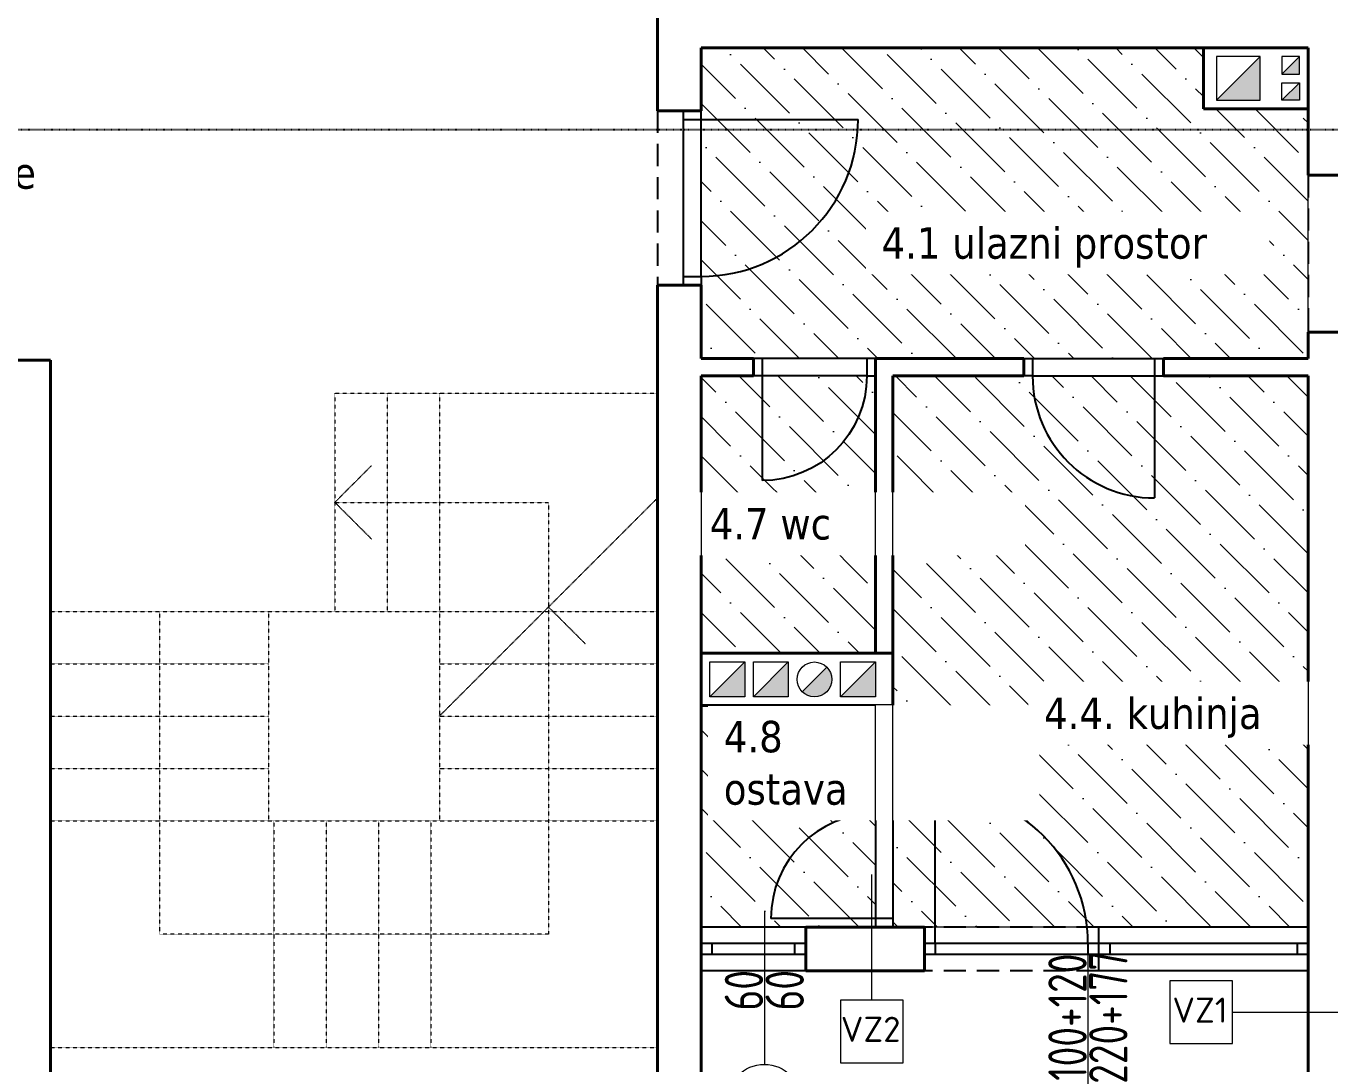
# Model space of a CAD drawing. Header units: millimetres. Extents: x 195897 to 285417, y -229751 to -116129.
# Drawn here: x 222031 to 222779, y -223194 to -222599 of the extents above; entities that cross this region are included whole.
import ezdxf
from ezdxf.enums import TextEntityAlignment as Align

# ---------------------------------------------------------------- set-up
doc = ezdxf.new("R2010")
doc.units = ezdxf.units.MM
for name, pattern in [('ACAD_ISO03W100', [30, 12, -18]), ('HIDDEN', [0.375, 0.25, -0.125]), ('HIDDENX2', [19.05, 12.7, -6.35])]:
    doc.linetypes.add(name, pattern=pattern)
doc.layers.get('0').update_dxf_attribs({"lineweight": 0})
for name, color, linetype, lineweight in [('05-podgled-tanko', 144, 'HIDDEN', 0), ('06-hatch_grijano', 30, 'Continuous', 0), ('07-kote', 70, 'Continuous', 9), ('09-oznaka stavke', 1, 'Continuous', 0), ('5-TX', 113, 'Continuous', 5), ('TP_01 - 0.50', 1, 'Continuous', 40), ('TP_07 - 0.20', 255, 'Continuous', 20)]:
    doc.layers.add(name, color=color, linetype=linetype, lineweight=lineweight)
for name, color, linetype in [('TP_Hatch', 252, 'Continuous'), ('TP_Hidden', 8, 'HIDDENX2'), ('TP_Otvori', 8, 'Continuous'), ('TP_Otvori.block', 8, 'Continuous'), ('zidovi', 1, 'Continuous')]:
    doc.layers.add(name, color=color, linetype=linetype)
doc.styles.add('isocpeur', font='isocpeur.ttf')
doc.styles.add('tahoma10', font='tahoma.ttf', dxfattribs={"height": 2})

# ---------------------------------------------------------------- blocks, each defined once
blk = doc.blocks.new('*U656')
at = {"layer": 'TP_Otvori'}
for p, q in [((5, 0), (5, 90)), ((5, 0), (0, 0)), ((95, 0), (5, 0)), ((5, -10), (5, 0)), ((95, -10), (95, 0)), ((95, 0), (100, 0)), ((100, -10), (0, -10))]:
    blk.add_line(p, q, dxfattribs=at)
blk.add_arc((5, 0), 90, 0.00001, 90.00001, dxfattribs=at)
blk = doc.blocks.new('*U666')
at = {"layer": 'TP_01 - 0.50'}
for p, q in [((0, 0), (0, -30)), ((72, 0), (72, -30))]:
    blk.add_line(p, q, dxfattribs=at)
at = {"layer": 'TP_Otvori'}
for p, q in [((0, 0), (72, 0)), ((0, -11.25), (72, -11.25)), ((7.5, -11.25), (7.5, -18.75)), ((64.5, -11.25), (64.5, -18.75)), ((0, -18.75), (72, -18.75)), ((0, -30), (72, -30))]:
    blk.add_line(p, q, dxfattribs=at)
blk = doc.blocks.new('*U655')
at = {"layer": 'TP_Otvori'}
for p, q in [((5, 0), (5, 70)), ((5, 0), (0, 0)), ((75, 0), (5, 0)), ((5, -10), (5, 0)), ((75, -10), (75, 0)), ((75, 0), (80, 0)), ((80, -10), (0, -10))]:
    blk.add_line(p, q, dxfattribs=at)
blk.add_arc((5, 0), 70, 0.00001, 90.00001, dxfattribs=at)
blk = doc.blocks.new('*U658')
at = {"layer": 'TP_Otvori'}
for p, q in [((5, 0), (5, 60)), ((5, 0), (0, 0)), ((65, 0), (5, 0)), ((5, -10), (5, 0)), ((65, -10), (65, 0)), ((65, 0), (70, 0)), ((70, -10), (0, -10))]:
    blk.add_line(p, q, dxfattribs=at)
blk.add_arc((5, 0), 60, 0.00001, 90.00001, dxfattribs=at)
blk = doc.blocks.new('*U1877')
at = {"ltscale": 0.1}
blk.add_line((-0.125, 0.375), (-0.625, 0.375), dxfattribs=at)
blk.add_lwpolyline([(0.125, 0.5), (0.125, 0.25), (-0.125, 0.25), (-0.125, 0.5)], close=True, dxfattribs=at)
at = {"style": 'isocpeur'}
blk.add_attdef('sl', text='', height=0.1, dxfattribs=at).set_placement((0.005, 0.3336), align=Align.CENTER)
blk = doc.blocks.new('*U511')
at = {"ltscale": 0.1}
blk.add_line((0, 0.5), (0, 1), dxfattribs=at)
blk.add_lwpolyline([(0.125, 0.25), (-0.125, 0.25), (-0.125, 0.5), (0.125, 0.5)], close=True, dxfattribs=at)
at = {"style": 'isocpeur'}
blk.add_attdef('sl', text='', height=0.1, dxfattribs=at).set_placement((0.005, 0.3336), align=Align.CENTER)
blk = doc.blocks.new('*U1895')
blk.add_lwpolyline([(0, 31.05), (0, -59.18)])
blk.add_circle((0, -81.02), 21.84)
at = {"style": 'isocpeur', "width": 0.75}
for tag, p in [('SIR', (-12, -15.62)), ('VIS', (12, -15.62))]:
    blk.add_attdef(tag, text='', height=15, rotation=90, dxfattribs=at).set_placement(p, align=Align.MIDDLE)
blk.add_attdef('BR', text='', height=20, dxfattribs=at).set_placement((0, -81.02), align=Align.MIDDLE_CENTER)
blk = doc.blocks.new('*U1894')
blk.add_lwpolyline([(0, 31.05), (0, -59.18)])
blk.add_lwpolyline([(-12.61, -59.18), (-25.22, -81.02), (-12.61, -102.86), (12.61, -102.86), (25.22, -81.02), (12.61, -59.18)], close=True)
at = {"style": 'isocpeur', "width": 0.75}
for tag, p in [('SIR', (-12, -15.62)), ('VIS', (12, -15.62))]:
    blk.add_attdef(tag, text='', height=15, rotation=90, dxfattribs=at).set_placement(p, align=Align.MIDDLE)
blk.add_attdef('BR', text='', height=20, dxfattribs=at).set_placement((0, -81.02), align=Align.MIDDLE_CENTER)

msp = doc.modelspace()

# ---------------------------------------------------------------- hatches: boundary and pattern name
at = {"layer": '06-hatch_grijano'}
h = msp.add_hatch(dxfattribs=at)
h.set_pattern_fill('ANSI36', color=256, scale=5, angle=270, style=0)
h.paths.add_polyline_path([(222706.44, -222611.17), (222418.44, -222611.17), (222418.44, -222789.17), (222766.44, -222789.17), (222766.44, -222646.17), (222706.44, -222646.17)])
h.paths.add_polyline_path([(222516.96, -222742.4), (222716.62, -222742.4), (222716.62, -222703.52), (222516.96, -222703.52)], flags=24)
h = msp.add_hatch(dxfattribs=at)
h.set_pattern_fill('ANSI36', color=256, scale=5, angle=270, style=0)
h.paths.add_polyline_path([(222418.44, -222958.17), (222518.44, -222958.17), (222518.44, -222799.17), (222418.44, -222799.17)])
h.paths.add_polyline_path([(222418.39, -222902.56), (222499.45, -222902.56), (222499.45, -222863.68), (222418.39, -222863.68)], flags=9)
h = msp.add_hatch(dxfattribs=at)
h.set_pattern_fill('ANSI36', color=256, scale=5, angle=270, style=0)
h.paths.add_polyline_path([(222528.44, -222799.17), (222766.44, -222799.17), (222766.44, -223115.17), (222528.44, -223115.17)])
h.paths.add_polyline_path([(222610.05, -223011.95), (222748.18, -223011.95), (222748.18, -222973.07), (222610.05, -222973.07)], flags=24)
h = msp.add_hatch(dxfattribs=at)
h.set_pattern_fill('ANSI36', color=256, scale=5, angle=270, style=0)
h.paths.add_polyline_path([(222418.44, -223115.17), (222518.44, -223115.17), (222518.44, -222988.17), (222418.44, -222988.17)])
h.paths.add_polyline_path([(222426.29, -223054.96), (222506.38, -223054.96), (222506.38, -222986.07), (222426.29, -222986.07)], flags=9)
at = {"layer": 'TP_07 - 0.20'}
h = msp.add_hatch(color=256, dxfattribs=at)
h.dxf.hatch_style = 1
h.paths.add_polyline_path([(222713.94, -222641.17), (222738.94, -222641.17), (222738.94, -222616.17)])
h = msp.add_hatch(color=256, dxfattribs=at)
h.dxf.hatch_style = 1
h.paths.add_polyline_path([(222761.44, -222616.17), (222751.44, -222626.17), (222761.44, -222626.17)])
h.paths.add_polyline_path([(222751.44, -222641.17), (222761.44, -222641.17), (222761.44, -222631.17)])
at = {"layer": 'TP_Hatch'}
h = msp.add_hatch(color=256, dxfattribs=at)
h.dxf.hatch_style = 1
h.paths.add_polyline_path([(222443.44, -222983.17), (222443.44, -222963.17), (222423.44, -222983.17)])
h = msp.add_hatch(color=256, dxfattribs=at)
h.dxf.hatch_style = 1
h.paths.add_polyline_path([(222443.44, -222983.17), (222443.44, -222963.17), (222423.44, -222983.17)])
h = msp.add_hatch(color=256, dxfattribs=at)
h.dxf.hatch_style = 1
h.paths.add_polyline_path([(222468.44, -222983.17), (222468.44, -222963.17), (222448.44, -222983.17)])
h = msp.add_hatch(color=256, dxfattribs=at)
h.dxf.hatch_style = 1
h.paths.add_polyline_path([(222468.44, -222983.17), (222468.44, -222963.17), (222448.44, -222983.17)])
h = msp.add_hatch(color=256, dxfattribs=at)
h.dxf.hatch_style = 1
h.paths.add_polyline_path([(222518.44, -222983.17), (222518.44, -222963.17), (222498.44, -222983.17)])
h = msp.add_hatch(color=256, dxfattribs=at)
h.dxf.hatch_style = 1
h.paths.add_polyline_path([(222518.44, -222983.17), (222518.44, -222963.17), (222498.44, -222983.17)])
h = msp.add_hatch(color=256, dxfattribs=at)
h.dxf.hatch_style = 1
edge = h.paths.add_edge_path()
edge.add_arc((222483.44, -222973.17), 10, 225, 270)
edge.add_arc((222483.44, -222973.17), 10, 270, 360)
edge.add_arc((222483.44, -222973.17), 10, 0, 45)
edge.add_line((222490.51, -222966.1), (222476.37, -222980.24))
h = msp.add_hatch(color=256, dxfattribs=at)
h.dxf.hatch_style = 1
edge = h.paths.add_edge_path()
edge.add_arc((222483.44, -222973.17), 10, 225, 270)
edge.add_arc((222483.44, -222973.17), 10, 270, 360)
edge.add_arc((222483.44, -222973.17), 10, 0, 45)
edge.add_line((222490.51, -222966.1), (222476.37, -222980.24))

# ---------------------------------------------------------------- linework, layer by layer
at = {"layer": '05-podgled-tanko'}
for p, q in [((222208.44, -222809.17), (222393.44, -222809.17)), ((222208.44, -222809.17), (222208.44, -222934.17)), ((222238.44, -222809.17), (222238.44, -222934.17)), ((222268.44, -222809.17), (222268.44, -223054.17)), ((222208.44, -222871.67), (222229.44, -222850.68)), ((222208.44, -222871.67), (222330.94, -222871.67)), ((222208.44, -222871.67), (222229.44, -222892.67)), ((222268.44, -222994.17), (222393.44, -222869.17)), ((222330.94, -222871.67), (222330.94, -223119.17)), ((222045.44, -222934.17), (222170.44, -222934.17)), ((222107.94, -222934.17), (222107.94, -223119.17)), ((222170.44, -222934.17), (222170.44, -223054.17)), ((222170.44, -222934.17), (222269.44, -222934.17)), ((222268.44, -222934.17), (222393.44, -222934.17)), ((222330.94, -222931.67), (222351.94, -222952.67)), ((222045.44, -222964.17), (222170.44, -222964.17)), ((222268.44, -222964.17), (222393.44, -222964.17)), ((222045.44, -222994.17), (222170.44, -222994.17)), ((222268.44, -222994.17), (222393.44, -222994.17)), ((222045.44, -223024.17), (222170.44, -223024.17)), ((222268.44, -223024.17), (222393.44, -223024.17)), ((222045.44, -223054.17), (222393.44, -223054.17)), ((222173.44, -223054.17), (222173.44, -223184.17)), ((222203.44, -223054.17), (222203.44, -223184.17)), ((222233.44, -223054.17), (222233.44, -223184.17)), ((222263.44, -223054.17), (222263.44, -223184.17)), ((222330.94, -223119.17), (222107.94, -223119.17)), ((222045.44, -223184.17), (222393.44, -223184.17))]:
    msp.add_line(p, q, dxfattribs=at).dxf.unprotected_set("ltscale", 0)
at = {"layer": 'TP_01 - 0.50'}
for p, q in [((222393.44, -222647.17), (222393.44, -222554.17)), ((222418.44, -222611.17), (222766.44, -222611.17)), ((222418.44, -222647.17), (222418.44, -222611.17)), ((222706.44, -222646.17), (222706.44, -222611.17)), ((222766.44, -222684.17), (222766.44, -222611.17)), ((222418.44, -222647.17), (222393.44, -222647.17)), ((222766.44, -222646.17), (222706.44, -222646.17)), ((222766.44, -222684.17), (222791.44, -222684.17)), ((222393.44, -223255.17), (222393.44, -222747.17)), ((222418.44, -222747.17), (222393.44, -222747.17)), ((222418.44, -222789.17), (222418.44, -222747.17)), ((222766.44, -222789.17), (222766.44, -222774.17)), ((222766.44, -222774.17), (222791.44, -222774.17)), ((221782.44, -222790.17), (222045.44, -222790.17)), ((222045.44, -222790.17), (222045.44, -223199.17)), ((222418.44, -222789.17), (222448.44, -222789.17)), ((222448.44, -222799.17), (222448.44, -222789.17)), ((222518.44, -222789.17), (222603.44, -222789.17)), ((222518.44, -222799.17), (222518.44, -222789.17)), ((222603.44, -222799.17), (222603.44, -222789.17)), ((222683.44, -222789.17), (222766.44, -222789.17)), ((222683.44, -222799.17), (222683.44, -222789.17)), ((222418.44, -222799.17), (222448.44, -222799.17)), ((222418.44, -222980.17), (222418.44, -222799.17)), ((222518.44, -222958.17), (222518.44, -222799.17)), ((222528.44, -222799.17), (222603.44, -222799.17)), ((222528.44, -222958.17), (222528.44, -222799.17)), ((222683.44, -222799.17), (222766.44, -222799.17)), ((222766.44, -223250.17), (222766.44, -222799.17)), ((222418.44, -222958.17), (222528.44, -222958.17)), ((222418.44, -222965.17), (222418.44, -222958.17)), ((222418.44, -222958.17), (222518.44, -222958.17)), ((222528.44, -222988.17), (222528.44, -222958.17)), ((222418.44, -223115.17), (222418.44, -222980.17)), ((222528.44, -222988.17), (222418.44, -222988.17)), ((222518.44, -222988.17), (222418.44, -222988.17)), ((222518.44, -223045.17), (222518.44, -222988.17)), ((222528.44, -223045.17), (222528.44, -222988.17)), ((222528.44, -223045.17), (222518.44, -223045.17)), ((222418.44, -223140.17), (222418.44, -223115.17)), ((222478.44, -223115.17), (222508.44, -223115.17)), ((222478.44, -223140.17), (222478.44, -223115.17)), ((222518.44, -223115.17), (222508.44, -223115.17)), ((222518.44, -223115.17), (222546.44, -223115.17)), ((222546.44, -223140.17), (222546.44, -223115.17)), ((222418.44, -223255.17), (222418.44, -223140.17)), ((222478.44, -223140.17), (222546.44, -223140.17))]:
    msp.add_line(p, q, dxfattribs=at)
at = {"layer": 'TP_07 - 0.20'}
for p, q in [((222738.94, -222616.17), (222713.94, -222641.17)), ((222761.44, -222616.17), (222751.44, -222626.17)), ((222761.44, -222631.17), (222751.44, -222641.17)), ((222443.44, -222963.17), (222423.44, -222983.17)), ((222443.44, -222963.17), (222423.44, -222983.17)), ((222468.44, -222963.17), (222448.44, -222983.17)), ((222468.44, -222963.17), (222448.44, -222983.17)), ((222518.44, -222963.17), (222498.44, -222983.17)), ((222518.44, -222963.17), (222498.44, -222983.17)), ((222490.51, -222966.1), (222476.37, -222980.24)), ((222490.51, -222966.1), (222476.37, -222980.24))]:
    msp.add_line(p, q, dxfattribs=at)
for points in [[(222738.94, -222616.17), (222713.94, -222616.17), (222713.94, -222641.17), (222738.94, -222641.17)], [(222761.44, -222616.17), (222751.44, -222616.17), (222751.44, -222626.17), (222761.44, -222626.17)], [(222761.44, -222641.17), (222751.44, -222641.17), (222751.44, -222631.17), (222761.44, -222631.17)], [(222423.44, -222963.17), (222443.44, -222963.17), (222443.44, -222983.17), (222423.44, -222983.17)], [(222423.44, -222963.17), (222443.44, -222963.17), (222443.44, -222983.17), (222423.44, -222983.17)], [(222448.44, -222963.17), (222468.44, -222963.17), (222468.44, -222983.17), (222448.44, -222983.17)], [(222448.44, -222963.17), (222468.44, -222963.17), (222468.44, -222983.17), (222448.44, -222983.17)], [(222498.44, -222963.17), (222518.44, -222963.17), (222518.44, -222983.17), (222498.44, -222983.17)], [(222498.44, -222963.17), (222518.44, -222963.17), (222518.44, -222983.17), (222498.44, -222983.17)]]:
    msp.add_lwpolyline(points, close=True, dxfattribs=at)
msp.add_circle((222483.44, -222973.17), 10, dxfattribs=at)
msp.add_circle((222483.44, -222973.17), 10, dxfattribs=at)
at = {"layer": 'TP_Hidden'}
for p, q in [((222393.44, -222647.17), (222393.44, -222747.17)), ((222766.44, -222684.17), (222766.44, -222774.17)), ((222646.44, -223115.17), (222546.44, -223115.17)), ((222646.44, -223140.17), (222546.44, -223140.17))]:
    msp.add_line(p, q, dxfattribs=at)
at = {"layer": 'TP_Otvori'}
for p, q in [((222552.69, -223124.55), (222552.69, -223037.05)), ((222646.44, -223140.17), (222646.44, -223115.17)), ((222766.44, -223115.17), (222646.44, -223115.17)), ((222646.44, -223124.55), (222546.44, -223124.55)), ((222552.69, -223124.55), (222552.69, -223130.8)), ((222640.19, -223124.55), (222640.19, -223130.8)), ((222766.44, -223124.55), (222646.44, -223124.55)), ((222652.69, -223124.55), (222652.69, -223130.8)), ((222760.19, -223124.55), (222760.19, -223130.8)), ((222646.44, -223130.8), (222546.44, -223130.8)), ((222766.44, -223130.8), (222646.44, -223130.8)), ((222766.44, -223140.17), (222646.44, -223140.17))]:
    msp.add_line(p, q, dxfattribs=at)
msp.add_arc((222552.69, -223124.55), 87.5, 0, 90, dxfattribs=at)
at = {"layer": 'zidovi', "linetype": 'ACAD_ISO03W100', "ltscale": 0.02}
msp.add_line((223627.73, -222658.09), (220746.44, -222658.09), dxfattribs=at)

# ---------------------------------------------------------------- block references
at = {"layer": '09-oznaka stavke', "linetype": 'HIDDEN', "ltscale": 50}
ref = msp.add_blockref('*U1895', (222454.69, -223136.11), dxfattribs=dict(at, xscale=0.9750000000000001, yscale=0.9750000000000001, zscale=0.9750000000000001, rotation=0.001792447738893826))
ref.add_attrib('SIR', '60', dxfattribs={"layer": '0', "height": 22, "rotation": 90.00179, "style": 'isocpeur', "width": 0.75}).set_placement((222442.99, -223151.34), align=Align.MIDDLE)
ref.add_attrib('VIS', '60', dxfattribs={"layer": '0', "height": 22, "rotation": 90.00179, "style": 'isocpeur', "width": 0.75}).set_placement((222466.39, -223151.33), align=Align.MIDDLE)
ref.add_attrib('BR', '9', dxfattribs={"layer": '0', "height": 19.5, "rotation": 0.00179, "style": 'isocpeur', "width": 0.75}).set_placement((222454.7, -223215.1), align=Align.MIDDLE_CENTER)
ref = msp.add_blockref('*U1894', (222640.19, -223151.55), dxfattribs=dict(at, xscale=0.9750000000000001, yscale=0.9750000000000001, zscale=0.9750000000000001, rotation=0.001792447738893826))
ref.add_attrib('SIR', '100+120', dxfattribs={"layer": '0', "height": 22, "rotation": 90.00179, "style": 'isocpeur', "width": 0.75}).set_placement((222628.49, -223166.78), align=Align.MIDDLE)
ref.add_attrib('VIS', '220+177', dxfattribs={"layer": '0', "height": 22, "rotation": 90.00179, "style": 'isocpeur', "width": 0.75}).set_placement((222651.89, -223166.78), align=Align.MIDDLE)
at = {"layer": '5-TX'}
ref = msp.add_blockref('*U511', (222516.34, -223228.95), dxfattribs=dict(at, xscale=-144.0000000000024, yscale=144.0000000000024, zscale=144.0000000000024, rotation=0.0001386217754983932))
ref.add_attrib('sl', 'VZ2', dxfattribs={"layer": '0', "height": 14.4, "rotation": 0.00014, "style": 'isocpeur'}).set_placement((222515.62, -223180.91), align=Align.CENTER)
ref = msp.add_blockref('*U1877', (222705.13, -223217.95), dxfattribs=dict(at, xscale=-144.0000000000024, yscale=144.0000000000024, zscale=144.0000000000024, rotation=0.0001386217754983932))
ref.add_attrib('sl', 'VZ1', dxfattribs={"layer": '0', "height": 14.4, "rotation": 0.00014, "style": 'isocpeur'}).set_placement((222704.41, -223169.91), align=Align.CENTER)
at = {"layer": 'TP_Otvori.block'}
for name, p, rotation in [('*U656', (222418.44, -222647.17), 270), ('*U655', (222683.44, -222799.17), 180), ('*U658', (222518.44, -223115.17), 89.99999999999997)]:
    msp.add_blockref(name, p, dxfattribs=dict(at, rotation=rotation))
at = {"layer": 'TP_Otvori.block', "xscale": -1, "rotation": 180}
msp.add_blockref('*U658', (222448.44, -222799.17), dxfattribs=at)
at = {"layer": 'TP_Otvori.block', "xscale": 0.8333333856529689, "yscale": 0.8333333856529689, "zscale": 0.8333333856529689, "rotation": 180}
msp.add_blockref('*U666', (222478.44, -223140.17), dxfattribs=at)

# ---------------------------------------------------------------- texts
at = {"layer": '07-kote', "linetype": 'ByBlock', "ltscale": 5, "char_height": 18, "attachment_point": 1, "style": 'tahoma10', "bg_fill": 2}
for s, insert in [('\\pt90;5. stubište', (221925.43, -222673.87)), ('\\pt90;2.3 kupaonica ', (221855.01, -222846.94))]:
    msp.add_mtext_dynamic_manual_height_columns(s, width=171.7931, gutter_width=10, heights=[2.54], dxfattribs=dict(at, insert=insert))

# ---------------------------------------------------------------- next in the draw order: texts
for s, width, heights, insert in [('\\pt90;4.1 ulazni prostor ', 213.2854, [2.54], (222521.94, -222713.98)), ('\\pt90;4.7 wc ', 171.7931, [2.54], (222423.37, -222874.95)), ('\\pt90;4.8 \\P\\ptz;ostava ', 171.7931, [66.98], (222431.47, -222996.93))]:
    msp.add_mtext_dynamic_manual_height_columns(s, width=width, gutter_width=10, heights=heights, dxfattribs=dict(at, insert=insert))

# ---------------------------------------------------------------- next in the draw order: linework, layer by layer
at = {"layer": '06-hatch_grijano', "linetype": 'ByBlock', "ltscale": 5}
msp.add_lwpolyline([(222706.44, -222611.17), (222418.44, -222611.17), (222418.44, -222789.17), (222766.44, -222789.17), (222766.44, -222646.17), (222706.44, -222646.17), (222706.44, -222611.17)], dxfattribs=at)
for points in [[(222418.44, -222958.17), (222518.44, -222958.17), (222518.44, -222799.17), (222418.44, -222799.17)], [(222418.44, -223115.17), (222518.44, -223115.17), (222518.44, -222988.17), (222418.44, -222988.17)]]:
    msp.add_lwpolyline(points, close=True, dxfattribs=at)

# ---------------------------------------------------------------- next in the draw order: texts
at = {"layer": '07-kote', "linetype": 'ByBlock', "ltscale": 5, "insert": (222615.04, -222983.53), "char_height": 18, "attachment_point": 1, "style": 'tahoma10', "bg_fill": 2}
msp.add_mtext_dynamic_manual_height_columns('\\pt90;4.4. kuhinja ', width=171.7931, gutter_width=10, heights=[2.54], dxfattribs=at)

# ---------------------------------------------------------------- next in the draw order: linework, layer by layer
at = {"layer": '06-hatch_grijano', "linetype": 'ByBlock', "ltscale": 5}
msp.add_lwpolyline([(222528.44, -222799.17), (222766.44, -222799.17), (222766.44, -223115.17), (222528.44, -223115.17)], close=True, dxfattribs=at)

doc.saveas('drawing.dxf')
